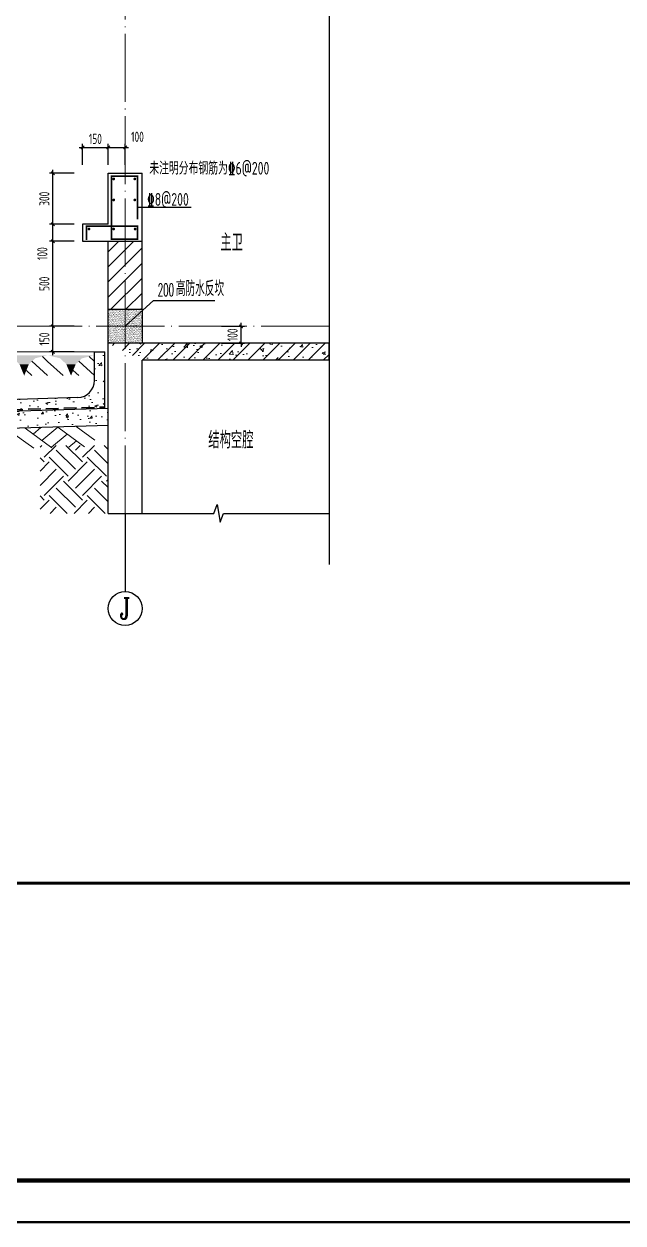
# Model space of a CAD drawing. Extents: x -1712635 to -854203, y -534641 to -21985.
# Drawn here: x -957821 to -954302, y -169164 to -162113 of the extents above; entities that cross this region are included whole.
import ezdxf
from ezdxf.enums import TextEntityAlignment as Align

# ---------------------------------------------------------------- set-up
doc = ezdxf.new("R2010")
doc.units = 0
doc.header["$LTSCALE"] = 1000
doc.linetypes.add('DASH', pattern=[0.35, 0.25, -0.1])
doc.linetypes.add('DOTE', pattern=[2.42, 2, -0.2, 0.02, -0.2])
doc.layers.get('0').update_dxf_attribs({"linetype": 'CONTINUOUS'})
doc.layers.get('Defpoints').update_dxf_attribs({"linetype": 'CONTINUOUS'})
for name, color, linetype in [('A-AXIS_TEXT', 7, 'CONTINUOUS'), ('AXIS', 3, 'CONTINUOUS'), ('COLUMN', 4, 'CONTINUOUS'), ('DIM', 2, 'CONTINUOUS'), ('DIM_IDEN', 67, 'CONTINUOUS'), ('DIM_SYMB', 3, 'CONTINUOUS'), ('PUB_TEXT', 2, 'CONTINUOUS'), ('REIN', 6, 'CONTINUOUS'), ('S-引出线', 40, 'CONTINUOUS'), ('TEXT', 2, 'CONTINUOUS'), ('WALL', 2, 'CONTINUOUS'), ('yichutu', 7, 'CONTINUOUS'), ('立面-看线', 251, 'CONTINUOUS')]:
    doc.layers.add(name, color=color, linetype=linetype)
for name, color, linetype, lineweight in [('AXIS_TEXT', 7, 'CONTINUOUS', 20), ('DOTE', 19, 'DOTE', 9), ('PUB_HATCH', 8, 'CONTINUOUS', 9), ('图框', 9, 'CONTINUOUS', 18), ('填充', 251, 'CONTINUOUS', 5), ('立面-中轮廓线', 30, 'CONTINUOUS', 35), ('粉刷', 251, 'CONTINUOUS', 9)]:
    doc.layers.add(name, color=color, linetype=linetype, lineweight=lineweight)
doc.styles.add('_TCH_AXIS', font='COMPLEX', dxfattribs={"bigfont": 'GBCBIG'})
doc.styles.add('COMPLEX', font='COMPLEX')
doc.styles.add('DIM_FONT_T3', font='SIMPLEX', dxfattribs={"width": 0.705882, "bigfont": 'GBCBIG'})
doc.styles.add('TSSD_DIMENSION', font='Tssdeng.shx', dxfattribs={"width": 0.7, "bigfont": 'tssdchn.shx'})
doc.styles.add('TSSD_REIN', font='tssdeng.shx', dxfattribs={"width": 0.7, "height": 300, "bigfont": 'tssdchn.shx'})
doc.styles.add('w', font='tssdeng.shx', dxfattribs={"width": 0.8, "bigfont": 'tssdchn.shx'})
doc.dimstyles.new('TSSD_20_20', dxfattribs={"dimtxt": 60, "dimasz": 20, "dimexe": 20, "dimexo": 50, "dimgap": 20, "dimtad": 1, "dimdec": 0, "dimzin": 0, "dimdsep": 46, "dimtxsty": 'TSSD_DIMENSION', "dimblk": 'ARCHTICK', "dimblk1": 'ARCHTICK', "dimblk2": 'ARCHTICK', "dimcen": 0, "dimdle": 20, "dimclrt": 7, "dimadec": 0, "dimazin": 0, "dimtfac": 1, "dimtdec": 0, "dimtix": 1, "dimtmove": 2, "dimatfit": 3, "dimfxl": 0, "dimtolj": 1, "dimtzin": 0, "dimarcsym": 0})
pattern_1 = [(50, (28072.99, 249033.25), (143.452037, -12.550427), [15, -165]), (355, (28072.99, 249033.25), (-27.750267, 150.438427), [12, -132]), (100.4514, (28084.94, 249032.2), (115.701876, 137.88791), [12.74804, -140.22842]), (46.1842, (28072.99, 249073.25), (213.44821, -33.1038), [22.5, -247.5]), (96.6356, (28090.77, 249070.5), (186.93254, 194.82357), [19.12206, -210.3426]), (351.1842, (28072.99, 249073.25), (186.93239, 194.82372), [18, -198]), (21, (28092.99, 249063.25), (119.38141, -80.52378), [15, -165]), (326, (28092.99, 249063.25), (48.663066, 145.03001), [12, -132]), (71.4514, (28102.93, 249056.54), (168.044526, 64.5061), [12.74804, -140.22842]), (37.5, (28072.986, 249033.25), (2.431971, 66.578771), [0, -130.4, 0, -134, 0, -132.5]), (7.5, (28072.986, 249033.25), (52.613907, 78.882342), [0, -76.4, 0, -127.4, 0, -50.5]), (327.5, (28028.386, 249033.25), (106.764487, -4.510974), [0, -50, 0, -156, 0, -207]), (317.5, (28008.39, 249033.25), (116.637234, 20.020996), [0, -65, 0, -103.6, 0, -147])]

# ---------------------------------------------------------------- blocks, each defined once
blk = doc.blocks.new('$LINEPAT$素土夯实')
at = {"color": 0}
for p, q in [((0, -210), (210, 0)), ((120, -300), (420, 0)), ((420, 0), (608, -188)), ((495, -300), (795, 0)), ((615, 0), (705, -90)), ((315, -105), (502, -293)), ((210, -210), (300, -300)), ((705, -300), (795, -210))]:
    blk.add_line(p, q, dxfattribs=at)
blk = doc.blocks.new('$LinePat$自然土壤')
at = {"color": 0}
for p, q in [((0, -90), (71, -19)), ((0, -300), (211, -89)), ((420, -300), (630, -90)), ((210, -300), (286, -224))]:
    blk.add_line(p, q, dxfattribs=at)
for points in [[(0, 0), (630, 0), (168, -45), (462, -45)], [(168, -45), (462, -45), (252, -132), (378, -132)], [(252, -132), (378, -132), (315, -300)]]:
    blk.add_solid(points, dxfattribs=at)
blk = doc.blocks.new('sanshui')
at = {"layer": '粉刷'}
h = blk.add_hatch(dxfattribs=at)
h.set_pattern_fill('混凝土', color=256, scale=20)
h.set_pattern_definition(pattern_1)
edge = h.paths.add_edge_path()
edge.add_line((346317.8, 427329.6), (346257.8, 427329.6))
edge.add_line((346257.8, 427329.6), (346257.8, 427160.3))
edge.add_arc((346157.8, 427160.3), 100, 271.71836, 360, ccw=False)
edge.add_line((346160.8, 427060.3), (345137.8, 427029.6))
edge.add_line((345137.8, 427029.6), (345137.8, 426969.6))
edge.add_line((345137.8, 426969.6), (346317.8, 427005))
edge.add_line((346317.8, 427005), (346317.8, 427329.6))
h = blk.add_hatch(dxfattribs=at)
h.set_pattern_fill('混凝土', color=256, scale=20)
h.set_pattern_definition(pattern_1)
h.paths.add_polyline_path([(346337.8, 426895.6), (346337.8, 426995.6), (345037.8, 426956.6), (345037.8, 426856.6)])
at = {"layer": 'COLUMN'}
for p, q in [((346257.8, 427329.6), (346317.8, 427329.6)), ((346257.8, 427160.3), (346257.8, 427329.6)), ((346317.8, 426995), (346317.8, 427329.6)), ((346160.8, 427060.3), (345137.8, 427029.6)), ((345137.8, 426959.6), (345137.8, 427029.6)), ((346338.1, 426995.6), (345037.8, 426956.6)), ((345037.8, 426856.6), (345037.8, 426956.6)), ((346338.1, 426895.6), (345037.8, 426856.6))]:
    blk.add_line(p, q, dxfattribs=at)
blk.add_arc((346157.8, 427160.3), 100, 271.71836, 0, dxfattribs=at)
at = {"layer": '立面-中轮廓线', "linetype": 'DASH', "ltscale": 0.3}
blk.add_lwpolyline([(345027.8, 426856.6), (345027.8, 426966.3), (346317.8, 427005)], dxfattribs=at)
at = {"layer": '粉刷'}
blk.add_line((344881.5, 427329.6), (346257.8, 427329.6), dxfattribs=at)
at = {"layer": '粉刷', "yscale": 0.4, "zscale": 0.4}
for name, p, xscale, rotation in [('$LinePat$自然土壤', (345156.8, 427309.6), -0.4369306507241237, 359.9999999999903), ('$LinePat$自然土壤', (345432, 427309.6), -0.4369306507241237, 359.9999999999903), ('$LinePat$自然土壤', (345707.3, 427309.6), -0.4369306507241237, 359.9999999999903), ('$LinePat$自然土壤', (345982.6, 427309.6), -0.4369306507241237, 359.9999999999903), ('$LinePat$自然土壤', (346257.8, 427309.6), -0.4369306507241237, 359.9999999999903), ('$LINEPAT$素土夯实', (345851.2, 426881), -0.5117605352322558, 1.718358001643932), ('$LINEPAT$素土夯实', (346257.8, 426893.2), -0.5117605352322558, 1.718358001643932), ('$LINEPAT$素土夯实', (345444.5, 426868.8), -0.5117605352322558, 1.718358001643932)]:
    blk.add_blockref(name, p, dxfattribs=dict(at, xscale=xscale, rotation=rotation))
blk = doc.blocks.new('GFDDDDRG')
at = {"layer": '图框'}
blk.add_lwpolyline([(923310, -107437), (923310, -159999), (893610, -159999), (893610, -107437)], close=True, dxfattribs=at)
blk.add_lwpolyline([(923310, -107437), (923310, -159999), (893610, -159999), (893610, -107437)], close=True, dxfattribs=at)
at = {"layer": '图框', "const_width": 50}
blk.add_lwpolyline([(894110, -159499), (922810, -159499), (922810, -108687), (894110, -108687)], close=True, dxfattribs=at)
at = {"layer": '图框', "const_width": 35}
blk.add_lwpolyline([(894110, -156002), (922810, -156002)], dxfattribs=at)
blk = doc.blocks.new('yct-1051-594-26275-14850-25-1002.0')
at = {"layer": 'yichutu', "color": 7}
blk.add_lwpolyline([(0, 0), (0, 14850), (26275, 14850), (26275, 0)], close=True, dxfattribs=at)
blk = doc.blocks.new('_AXISO')
blk.add_circle((0, 0), 0.5)
at = {"layer": 'A-AXIS_TEXT', "style": 'COMPLEX', "width": 1.041667}
blk.add_attdef('A', text='', height=0.56, dxfattribs=at).set_placement((-0.25, -0.28), (0.25, -0.28), align=Align.FIT)
blk = doc.blocks.new('20210809.02282773')
at = {"layer": 'REIN', "const_width": 9}
blk.add_lwpolyline([(87154.5, 66580.9), (87154.5, 66662.3), (87453.9, 66662.3), (87453.9, 66586), (87300.3, 66586), (87300.3, 66956.5), (87453.6, 66956.5), (87453.6, 66703.7)], dxfattribs=at)
at = {"layer": 'REIN', "const_width": 8}
for points in [[(87310, 66940.5, 1), (87318, 66940.5, 1)], [(87433.8, 66940.5, 1), (87441.8, 66940.5, 1)], [(87310, 66817, 1), (87318, 66817, 1)], [(87433.8, 66817, 1), (87441.8, 66817, 1)], [(87164.2, 66646.1, 1), (87172.2, 66646.1, 1)], [(87310, 66646.1, 1), (87318, 66646.1, 1)], [(87435.7, 66646.1, 1), (87443.7, 66646.1, 1)]]:
    blk.add_lwpolyline(points, format="xyb", close=True, dxfattribs=at)
at = {"layer": 'S-引出线'}
blk.add_lwpolyline([(87768.9, 66773.1), (87456.3, 66773.1)], dxfattribs=at)
at = {"layer": 'TEXT', "width": 0.7}
for s, rotation, style, p in [('未注明分布钢筋为%%1326@200', 0, 'TSSD_REIN', (87522.7, 66966)), ('%%1328@200', 360, 'w', (87510, 66782.7))]:
    blk.add_text(s, height=75, rotation=rotation, dxfattribs=dict(at, style=style)).set_placement(p)
blk = doc.blocks.new('20210902.15310896')
at = {"layer": 'DOTE', "color": 1, "linetype": 'DOTE', "ltscale": 0.2}
for p, q in [((79213.2, -133245.9), (79213.2, -115565.9)), ((80411.7, -132145.9), (78043, -132145.9))]:
    blk.add_line(p, q, dxfattribs=at)
blk = doc.blocks.new('_ArchTick')
at = {"color": 0, "const_width": 0.35}
blk.add_lwpolyline([(-0.5, -0.5), (0.5, 0.5)], dxfattribs=at)
blk = doc.blocks.new('*D3890')
at = {"layer": 'Defpoints', "color": 0}
for p in [(-957326.4, -162838.2), (-957476.4, -162990.5), (-957326.4, -162990.5)]:
    blk.add_point(p, dxfattribs=at)
at = {"layer": 'DIM', "color": 0, "lineweight": -2}
for p, q in [((-957496.4, -162838.2), (-957306.4, -162838.2)), ((-957476.4, -162940.5), (-957476.4, -162818.2)), ((-957326.4, -162940.5), (-957326.4, -162818.2))]:
    blk.add_line(p, q, dxfattribs=at)
at = {"layer": 'DIM', "color": 0, "lineweight": -2, "xscale": 20, "yscale": 20, "zscale": 20, "rotation": 180}
blk.add_blockref('_ArchTick', (-957476.4, -162838.2), dxfattribs=at)
at = {"layer": 'DIM', "color": 0, "lineweight": -2, "xscale": 20, "yscale": 20, "zscale": 20}
blk.add_blockref('_ArchTick', (-957326.4, -162838.2), dxfattribs=at)
at = {"layer": 'DIM', "color": 7, "insert": (-957401.4, -162788.2), "char_height": 60, "attachment_point": 5, "style": 'TSSD_DIMENSION'}
blk.add_mtext('\\A1;150', dxfattribs=at)
blk = doc.blocks.new('*D3891')
at = {"layer": 'Defpoints', "color": 0}
for p in [(-957226.4, -162838.2), (-957326.4, -162990.5), (-957226.4, -162990.5)]:
    blk.add_point(p, dxfattribs=at)
at = {"layer": 'DIM', "color": 0, "lineweight": -2}
for p, q in [((-957346.4, -162838.2), (-957206.4, -162838.2)), ((-957326.4, -162940.5), (-957326.4, -162818.2)), ((-957226.4, -162940.5), (-957226.4, -162818.2))]:
    blk.add_line(p, q, dxfattribs=at)
at = {"layer": 'DIM', "color": 0, "lineweight": -2, "xscale": 20, "yscale": 20, "zscale": 20, "rotation": 180}
blk.add_blockref('_ArchTick', (-957326.4, -162838.2), dxfattribs=at)
at = {"layer": 'DIM', "color": 0, "lineweight": -2, "xscale": 20, "yscale": 20, "zscale": 20}
blk.add_blockref('_ArchTick', (-957226.4, -162838.2), dxfattribs=at)
at = {"layer": 'DIM', "color": 7, "insert": (-957154, -162776), "char_height": 60, "attachment_point": 5, "style": 'TSSD_DIMENSION'}
blk.add_mtext('\\A1;100', dxfattribs=at)
blk = doc.blocks.new('*D3893')
at = {"layer": 'Defpoints', "color": 0}
for p in [(-957651, -162990.5), (-957476.4, -162990.5), (-957476.4, -163290.5)]:
    blk.add_point(p, dxfattribs=at)
at = {"layer": 'DIM', "color": 0, "lineweight": -2}
for p, q in [((-957526.4, -162990.5), (-957671, -162990.5)), ((-957651, -163310.5), (-957651, -162970.5)), ((-957526.4, -163290.5), (-957671, -163290.5))]:
    blk.add_line(p, q, dxfattribs=at)
at = {"layer": 'DIM', "color": 0, "lineweight": -2, "xscale": 20, "yscale": 20, "zscale": 20}
for p, rotation in [((-957651, -162990.5), 90), ((-957651, -163290.5), 270)]:
    blk.add_blockref('_ArchTick', p, dxfattribs=dict(at, rotation=rotation))
at = {"layer": 'DIM', "color": 7, "insert": (-957701, -163140.5), "char_height": 60, "attachment_point": 5, "rotation": 90, "style": 'TSSD_DIMENSION'}
blk.add_mtext('\\A1;300', dxfattribs=at)
blk = doc.blocks.new('*D3894')
at = {"layer": 'Defpoints', "color": 0}
for p in [(-957651, -163290.5), (-957476.4, -163290.5), (-957476.4, -163390.5)]:
    blk.add_point(p, dxfattribs=at)
at = {"layer": 'DIM', "color": 0, "lineweight": -2}
for p, q in [((-957526.4, -163290.5), (-957671, -163290.5)), ((-957651, -163410.5), (-957651, -163270.5)), ((-957526.4, -163390.5), (-957671, -163390.5))]:
    blk.add_line(p, q, dxfattribs=at)
at = {"layer": 'DIM', "color": 0, "lineweight": -2, "xscale": 20, "yscale": 20, "zscale": 20}
for p, rotation in [((-957651, -163290.5), 90), ((-957651, -163390.5), 270)]:
    blk.add_blockref('_ArchTick', p, dxfattribs=dict(at, rotation=rotation))
at = {"layer": 'DIM', "color": 7, "insert": (-957713.2, -163462.9), "char_height": 60, "attachment_point": 5, "rotation": 90, "style": 'TSSD_DIMENSION'}
blk.add_mtext('\\A1;100', dxfattribs=at)
blk = doc.blocks.new('*D3895')
at = {"layer": 'Defpoints', "color": 0}
for p in [(-957651, -163390.5), (-957476.4, -163390.5), (-957476.4, -163890.5)]:
    blk.add_point(p, dxfattribs=at)
at = {"layer": 'DIM', "color": 0, "lineweight": -2}
for p, q in [((-957651, -163910.5), (-957651, -163370.5)), ((-957526.4, -163390.5), (-957671, -163390.5)), ((-957526.4, -163890.5), (-957671, -163890.5))]:
    blk.add_line(p, q, dxfattribs=at)
at = {"layer": 'DIM', "color": 0, "lineweight": -2, "xscale": 20, "yscale": 20, "zscale": 20}
for p, rotation in [((-957651, -163390.5), 90), ((-957651, -163890.5), 270)]:
    blk.add_blockref('_ArchTick', p, dxfattribs=dict(at, rotation=rotation))
at = {"layer": 'DIM', "color": 7, "insert": (-957701, -163640.5), "char_height": 60, "attachment_point": 5, "rotation": 90, "style": 'TSSD_DIMENSION'}
blk.add_mtext('\\A1;500', dxfattribs=at)
blk = doc.blocks.new('*D3896')
at = {"layer": 'Defpoints', "color": 0}
for p in [(-957651, -163890.5), (-957476.4, -163890.5), (-957476.4, -164040.5)]:
    blk.add_point(p, dxfattribs=at)
at = {"layer": 'DIM', "color": 0, "lineweight": -2}
for p, q in [((-957526.4, -163890.5), (-957671, -163890.5)), ((-957651, -164060.5), (-957651, -163870.5)), ((-957526.4, -164040.5), (-957671, -164040.5))]:
    blk.add_line(p, q, dxfattribs=at)
at = {"layer": 'DIM', "color": 0, "lineweight": -2, "xscale": 20, "yscale": 20, "zscale": 20}
for p, rotation in [((-957651, -163890.5), 90), ((-957651, -164040.5), 270)]:
    blk.add_blockref('_ArchTick', p, dxfattribs=dict(at, rotation=rotation))
at = {"layer": 'DIM', "color": 7, "insert": (-957701, -163965.5), "char_height": 60, "attachment_point": 5, "rotation": 90, "style": 'TSSD_DIMENSION'}
blk.add_mtext('\\A1;150', dxfattribs=at)
blk = doc.blocks.new('*D3897')
at = {"layer": 'Defpoints', "color": 0}
for p in [(-956711.2, -163890.5), (-956545.3, -163890.5), (-956711.2, -163990.5)]:
    blk.add_point(p, dxfattribs=at)
at = {"layer": 'DIM', "color": 0, "lineweight": -2}
for p, q in [((-956661.2, -163890.5), (-956525.3, -163890.5)), ((-956545.3, -163890.5), (-956545.3, -163870.5)), ((-956545.3, -163990.5), (-956545.3, -163890.5)), ((-956661.2, -163990.5), (-956525.3, -163990.5)), ((-956545.3, -163990.5), (-956545.3, -164010.5))]:
    blk.add_line(p, q, dxfattribs=at)
at = {"layer": 'DIM', "color": 0, "lineweight": -2, "xscale": 20, "yscale": 20, "zscale": 20}
for p, rotation in [((-956545.3, -163890.5), 270), ((-956545.3, -163990.5), 90)]:
    blk.add_blockref('_ArchTick', p, dxfattribs=dict(at, rotation=rotation))
at = {"layer": 'DIM', "color": 7, "insert": (-956595.3, -163940.5), "char_height": 60, "attachment_point": 5, "rotation": 90, "style": 'TSSD_DIMENSION'}
blk.add_mtext('\\A1;100', dxfattribs=at)

msp = doc.modelspace()

# ---------------------------------------------------------------- hatches: boundary and pattern name
at = {"layer": 'PUB_HATCH'}
h = msp.add_hatch(dxfattribs=at)
h.set_pattern_fill('普通砖', color=256, scale=25, style=0)
h.set_pattern_definition([(45, (-1569657.01, 4597.395), (-44.1941915, 44.1941915), [])])
h.paths.add_polyline_path([(-957126.41, -163790.51), (-957126.41, -163390.51), (-957326.41, -163390.51), (-957326.41, -163790.51)])
h = msp.add_hatch(dxfattribs=at)
h.set_pattern_fill('钢筋混凝土', color=256, scale=25, style=0)
h.set_pattern_definition([(45, (-1569657.01, 4552.52), (-44.194174, 44.194174), []), (50, (-1569657.01, 4552.52), (179.315046, -15.688034), [18.75, -206.25]), (355, (-1569657.01, 4552.52), (-34.687833, 188.048033), [15, -165]), (100.4514, (-1569642.07, 4551.21), (144.627345, 172.359886), [15.93505, -175.28553]), (46.1842, (-1569657, 4602.52), (266.81026, -41.37975), [28.125, -309.375]), (96.6356, (-1569634.78, 4599.07), (233.66568, 243.52947), [23.90257, -262.92825]), (351.1842, (-1569657, 4602.52), (233.66549, 243.52965), [22.5, -247.5]), (21, (-1569632.01, 4590.02), (149.226763, -100.654723), [18.75, -206.25]), (326, (-1569632.01, 4590.02), (60.828833, 181.28751), [15, -165]), (71.4514, (-1569619.58, 4581.63), (210.055657, 80.632624), [15.93505, -175.28553]), (37.5, (-1569657.01, 4552.52), (3.039964, 83.2234635), [0, -163, 0, -167.5, 0, -165.625]), (7.5, (-1569657.01, 4552.52), (65.767384, 98.602928), [0, -95.5, 0, -159.25, 0, -63.125]), (327.5, (-1569712.76, 4552.52), (133.455609, -5.638718), [0, -62.5, 0, -195, 0, -258.75]), (317.5, (-1569737.76, 4552.52), (145.796542, 25.026246), [0, -81.25, 0, -129.5, 0, -183.75])])
h.paths.add_polyline_path([(-956027.89, -163990.51), (-957326.41, -163990.51), (-957126.42, -164090.51), (-956027.89, -164090.51)])
at = {"layer": '填充'}
h = msp.add_hatch(dxfattribs=at)
h.set_pattern_fill('EARTH', color=250, scale=50, angle=45, style=0)
h.set_pattern_definition([(45, (-2072824.69, -620183.89), (0, 224.506403), [158.75, -158.75]), (45, (-2072866.78, -620141.8), (0, 224.506403), [158.75, -158.75]), (45, (-2072908.88, -620099.7), (0, 224.506403), [158.75, -158.75]), (135, (-2072908.88, -620071.63), (-224.506403, 0), [158.75, -158.75]), (135, (-2072866.78, -620029.54), (-224.506403, 0), [158.75, -158.75]), (135, (-2072824.69, -619987.44), (-224.506403, 0), [158.75, -158.75])])
h.paths.add_polyline_path([(-957326.41, -164590.52), (-957726.41, -164590.52), (-957726.41, -164990.52), (-957326.41, -164990.52)])
at = {"layer": '立面-看线'}
h = msp.add_hatch(dxfattribs=at)
h.set_pattern_fill('碎沙', color=256, scale=4)
h.set_pattern_definition([(37.5, (-1758379.653, -549352.467), (-0.32000626, 9.78826475), [0, -7.7216, 0, -8.636, 0, -8.255]), (7.5, (-1758379.653, -549352.467), (8.99046566, 14.33650201), [0, -4.1656, 0, -6.9596, 0, -2.667]), (327.5, (-1758385.902, -549352.467), (15.819847405, 0.02874369), [0, -2.54, 0, -9.144, 0, -11.938]), (317.5, (-1758385.902, -549352.467), (15.27112905, 4.45858647), [0, -1.27, 0, -5.9944, 0, -6.858])])
h.paths.add_polyline_path([(-957326.41, -163990.51), (-957126.41, -163990.51), (-957126.41, -163790.51), (-957326.41, -163790.51)])

# ---------------------------------------------------------------- linework, layer by layer
at = {"layer": 'AXIS'}
msp.add_line((-957226.44, -164990.52), (-957226.44, -165449.91), dxfattribs=at)
at = {"layer": 'DIM_IDEN'}
for p, q in [((-957226.41, -163890.51), (-957059.6, -163739)), ((-957059.6, -163739), (-956699.43, -163739))]:
    msp.add_line(p, q, dxfattribs=at)
at = {"layer": 'DIM_SYMB'}
for points in [[(-956027.89, -147910.52), (-956027.89, -156572.39), (-955975.39, -156591.5), (-956080.39, -156610.01), (-956027.89, -156628.64), (-956027.89, -165290.52)], [(-957326.41, -164990.52), (-956705.28, -164990.52), (-956686.17, -164938.02), (-956667.65, -165043.02), (-956649.03, -164990.52), (-956027.89, -164990.52)]]:
    msp.add_lwpolyline(points, dxfattribs=at)
at = {"layer": 'WALL'}
for p, q in [((-957326.41, -163290.51), (-957326.41, -162990.51)), ((-957326.41, -162990.51), (-957126.41, -162990.51)), ((-957126.41, -163290.51), (-957126.41, -162990.51)), ((-957326.41, -163290.51), (-957476.41, -163290.51)), ((-957476.41, -163290.51), (-957476.41, -163390.51)), ((-957126.41, -163387.47), (-957126.41, -163290.51)), ((-957476.41, -163390.51), (-957126.41, -163390.51)), ((-957326.41, -163790.51), (-957326.41, -163390.51)), ((-957126.41, -163390.51), (-957126.41, -163387.47)), ((-957126.41, -163790.51), (-957126.41, -163390.51)), ((-957326.41, -163790.51), (-957126.41, -163790.51)), ((-957326.44, -164990.51), (-957326.41, -163990.51)), ((-956027.89, -163990.51), (-957326.41, -163990.51)), ((-956027.89, -164090.51), (-956027.89, -163990.51)), ((-957126.44, -164990.52), (-957126.42, -164090.51)), ((-956027.89, -164090.51), (-957126.42, -164090.51)), ((-957326.44, -164990.51), (-957126.44, -164990.52))]:
    msp.add_line(p, q, dxfattribs=at)
msp.add_lwpolyline([(-957326.41, -163790.51), (-957126.41, -163790.51), (-957126.41, -163990.51), (-957326.41, -163990.51)], close=True, dxfattribs=at)

# ---------------------------------------------------------------- block references
at = {"xscale": 0.5, "yscale": 0.5, "zscale": 0.5}
msp.add_blockref('GFDDDDRG', (-1408531.4, -89164.01), dxfattribs=at)
msp.add_blockref('sanshui', (-1303664.54, -591370.15))
at = {"layer": 'AXIS'}
ref = msp.add_blockref('_AXISO', (-957226.44, -165549.91), dxfattribs=dict(at, xscale=200, yscale=200, zscale=200))
ref.add_attrib('A', 'J', dxfattribs={"layer": 'AXIS_TEXT', "height": 124.02, "style": '_TCH_AXIS'}).set_placement((-957258.92, -165611.92), (-957193.96, -165611.92), align=Align.FIT)
at = {"layer": 'DOTE'}
msp.add_blockref('20210902.15310896', (-1036439.59, -31744.62), dxfattribs=at)
at = {"layer": 'REIN'}
msp.add_blockref('20210809.02282773', (-1044607.46, -229964.37), dxfattribs=at)
at = {"layer": 'yichutu', "rotation": 270}
msp.add_blockref('yct-1051-594-26275-14850-25-1002.0', (-961726.51, -142882.49), dxfattribs=at)

# ---------------------------------------------------------------- texts
at = {"layer": 'PUB_TEXT'}
for s, height, style, width, p in [('主卫', 100, 'TSSD_REIN', 0.7, (-956667.2, -163447.37)), ('200', 74.375, 'DIM_FONT_T3', 0.49827, (-957034.59, -163712.75)), ('高防水反坎', 89.362, 'DIM_FONT_T3', 0.705882, (-956928.71, -163712.75)), ('结构空腔', 100, 'TSSD_REIN', 0.7, (-956737.99, -164609.1))]:
    msp.add_text(s, height=height, dxfattribs=dict(at, style=style, width=width)).set_placement(p)

# ---------------------------------------------------------------- dimensions: what is measured, and where the dimension line sits
at = {"layer": 'DIM'}
for base, p1, p2, angle, picture, middle in [((-957226.41, -162838.19), (-957326.41, -162990.51), (-957226.41, -162990.51), 360, '*D3891', (-957154, -162776)), ((-957651.02, -163290.51), (-957476.41, -163390.51), (-957476.41, -163290.51), 90, '*D3894', (-957713.21, -163462.93))]:
    dim = msp.add_linear_dim(base=base, p1=p1, p2=p2, angle=angle, dimstyle='TSSD_20_20', dxfattribs=at)
    dim.commit()
    dim.dimension.update_dxf_attribs({"geometry": picture, "text_midpoint": middle, "dimtype": 161})
for p1, p2, distance, picture, middle in [((-957476.41, -162990.51), (-957326.41, -162990.51), 152.32, '*D3890', (-957401.41, -162788.19)), ((-957476.41, -163290.51), (-957476.41, -162990.51), 174.61, '*D3893', (-957701.02, -163140.51)), ((-957476.41, -163890.52), (-957476.41, -163390.51), 174.61, '*D3895', (-957701.02, -163640.51)), ((-957476.41, -164040.52), (-957476.41, -163890.52), 174.61, '*D3896', (-957701.02, -163965.52)), ((-956711.23, -163990.51), (-956711.23, -163890.51), -165.96, '*D3897', (-956595.27, -163940.51))]:
    dim = msp.add_aligned_dim(p1=p1, p2=p2, distance=distance, dimstyle='TSSD_20_20', dxfattribs=at)
    dim.commit()
    dim.dimension.update_dxf_attribs({"geometry": picture, "text_midpoint": middle})

doc.saveas('drawing.dxf')
